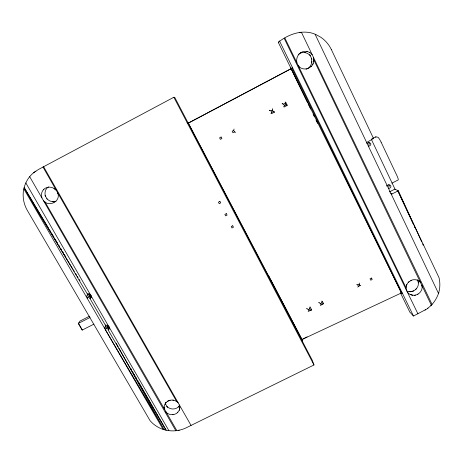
<?xml version="1.0" encoding="UTF-8"?>
<svg xmlns="http://www.w3.org/2000/svg" width="463" height="463" viewBox="0 0 463 463"><rect width="100%" height="100%" fill="white"/><g stroke="black" fill="none" stroke-linecap="round" stroke-linejoin="round"><path stroke-width="0.69" d="M311.327 310.21L311.489 309.822M286.95 105.541L287.118 105.101M360.81 285.492L359.942 285.578L359.247 284.178L359.294 283.061M274.252 112.214L274.42 111.768M292.286 67.679C292.541 66.261 291.852 69.566 290.504 69.022L290.758 67.911L290.77 68.64M302.333 342.29C302.362 343.668 302.86 339.564 301.974 339.541L270.849 279.907M366.794 142.263L366.794 142.98L366.713 142.691M323.568 303.803L322.607 304.197L321.901 302.808L321.826 301.014M311.489 310.083L310.494 310.233L309.782 308.85L309.741 307.044M108.602 326.23L107.231 325.593L105.761 325.83L89.996 298.571L91.02 297.53L91.188 296.083M142.112 388.202L166.09 430.179L108.139 329.951L109.158 328.927L109.337 327.503M287.112 105.315L285.989 104.881L285.225 103.33L285.249 101.982M438.745 292.651C440.122 287.772 440.215 282.609 439.034 277.684L397.908 190.987L413.077 223.681M274.409 111.988L273.251 111.571L272.481 110.026L272.539 108.66M164.359 408.916C163.236 405.027 166.292 400.86 170.187 400.24M269.46 110.616L269.622 110.177M177.352 412.741L179.314 410.195L179.766 406.954M179.314 410.195L179.876 407.683L179.488 405.137M318.891 302.779L319.048 302.374M311.634 58.552L311.68 62.69M311.946 61.567C311.582 64.918 309.458 68.31 306.107 69.288M313.578 61.741L313.532 57.516M298.866 66.209L298.247 65.607C302.767 72.193 313.706 68.35 313.856 60.595M306.813 308.804L306.969 308.399M282.158 103.944L282.326 103.498M235.725 132.296L234.463 131.943L233.682 130.416L234.058 129.038M409.02 281.741C406.612 283.616 405.64 286.927 406.294 289.873M406.346 286.14L406.809 284.479M105.853 324.76L104.563 328.284L105.83 325.888M438.681 292.819L438.478 293.339L315.118 34.291M438.814 292.477C437.257 297.46 434.537 302.026 430.833 305.713M270.913 113.557L271.723 112.376L273.251 111.571M87.848 293.606L86.378 296.87L88.589 293.762M366.737 142.39L373.554 138.535L331.444 49.738M283.599 106.895L284.456 105.686L285.989 104.881M302.385 342.174L302.64 341.844M109.366 327.544L108.139 329.951L107.497 325.344L105.304 329.558L164.209 429.641L118.979 348.251M43.881 189.321C41.462 191.387 40.964 194.992 41.902 197.921M312.664 64.351L313.133 63.622M93.902 324.164L82.165 330.084L78.282 323.446L80.03 321.056L89.538 316.188M166.067 402.411L165.661 403.024M178.157 407.081L179.731 405.108M91.419 295.735L87.131 298.166L89.695 294.52L89.996 298.571L91.431 296.482M416.469 288.623L415.676 289.508M35.911 171.136C29.279 175.228 24.996 182.497 23.561 190.061A31.125 29.707 38.9 0 0 27.41 210.567L150.076 420.67A28.683 26.86 4.3 0 0 161.952 428.987C169.718 431.852 178.544 431.481 186.016 427.893L313.983 364.966L312.224 360.139L174.794 97.485L173.851 97.259L38.296 169.568L33.579 172.768M431.342 305.181L313.764 59.71M290.949 68.298L278.269 42.289C288.466 34.094 303.201 28.747 315.928 34.557L320.743 37.208A32.462 31.31 -73.8 0 1 331.444 49.738M292.165 67.974L291.956 68.2L401.462 292.917L402.411 293.293M308.155 311.431L310.494 310.233M89.996 298.571L91.02 297.53M108.475 329.615L109.158 328.927M320.222 305.412L322.607 304.197M357.679 287.054L359.942 285.578M109.274 326.664L105.304 329.558M388.55 187.069L389.25 186.085L389.151 184.992A1.655 1.58 -44.3 0 0 388.827 184.54M368.652 145.232L369.364 143.565A1.777 1.707 -52.4 0 0 368.832 142.604L368.426 142.361M427.442 308.578L427.991 308.115M431.053 305.522L427.112 308.862L413.488 316.032L409.813 312.079L400.304 292.581M43.325 189.761C46.479 186.242 52.464 186.253 55.618 189.749M48.482 186.844C45.357 188.713 44.298 192.805 45.432 196.15M381.136 142.205A5.498 1.001 63.2 0 0 377.97 137.256L375.823 136.863A5.446 0.984 63.2 0 0 375.771 137.054A5.353 0.967 63.2 0 0 375.771 137.332M298.241 54.541C301.65 51.254 307.611 52.064 310.332 55.849M300.776 52.707C304.341 50.137 309.649 51.26 312.207 54.756M301.378 52.238C297.697 54.304 295.84 58.778 296.91 62.858M310.858 66.689L311.46 66.226M391.901 183.157L398.163 179.957A5.446 0.984 62.6 0 0 398.249 179.702A5.353 0.967 62.6 0 0 398.232 179.256L398.197 179.071A5.452 0.984 62.6 0 0 398.035 178.405A5.394 0.972 62.6 0 0 396.97 175.732L381.101 142.147M167.687 401.224C170.963 399.083 175.633 399.951 178.186 402.856M178.666 406.711C175.454 409.952 169.771 409.72 166.802 406.271M177.873 412.365C174.603 415.658 168.81 415.427 165.783 411.92L166.373 412.417M408.441 282.158L411.445 280.277M406.456 290.833C412.186 294.103 419.935 288.108 418.147 281.707M415.467 295.081L414.79 295.284C419.524 294.659 423.205 289.832 422.007 285.098L422.163 287.025M417.516 294.456L418.089 294.046M425.063 310.083L425.659 309.73M278.269 42.289L279.542 41.612M188.337 123.065L291.094 68.698L401.462 292.917L301.974 339.541L188.337 123.065L187.162 122.689M187.833 122.4L188.985 122.77L291.094 68.698L307.49 102.549M233.682 130.416L232.166 131.208L232.953 132.742L234.463 131.943M269.512 110.402L270.953 110.831L272.481 110.026M282.216 103.724L283.692 104.134L285.225 103.33M271.532 113.666L274.142 112.295M284.224 107.005L286.84 105.628M301.974 339.541L307.091 336.867M371.777 138.888L375.915 136.759M368.392 146.482L370.359 145.37L370.834 144.311A1.696 1.632 -52.3 0 0 370.684 143.466L369.439 142.569L367.009 143.524M78.282 323.446L90.03 317.502M386.935 185.68L388.179 185.05M388.498 188.684L390.193 187.822A1.759 1.684 -44.2 0 0 390.859 186.954C391.519 184.372 387.681 184.39 386.593 186.08M389.314 191.954L394.823 189.153L398.325 190.773L421.724 241.912M390.922 193.603L392.051 193.962L398.325 190.773M306.871 308.676L308.329 309.579L309.782 308.85M318.949 302.652L320.442 303.537L321.901 302.808M356.718 284.351L357.777 284.913L359.247 284.178M55.305 201.579C52.244 202.412 48.951 200.954 46.879 198.668M55.988 201.359L54.64 201.787L52.585 201.7M392.051 193.962L390.998 193.725M410.768 280.48C414.177 278.836 418.488 279.664 420.844 282.667L418.865 280.81M401.317 292.957L402.341 293.177M413.748 290.897L411.075 291.707L409.101 291.626M176.86 430.654L44.986 201.88M178.625 430.283L179.297 430.139M300.58 32.265L299.769 32.3M172.809 400.119L173.579 400.148M172.815 414.703L173.116 414.709M414.773 295.284L411.995 295.174L410.415 294.526M412.782 295.203L409.448 294.132L407.469 292.292M188.551 122.851L187.914 122.527M187.891 123.146L187.249 122.817M306.431 51.405L307.276 51.445M304.677 52.574L305.505 52.608M309.417 52.377L310.036 52.643M90.441 294.781L89.058 294.132L87.571 294.375L24.192 187.665L48.76 228.554M43.377 200.491C48.638 207.731 61.197 201.446 57.73 192.892L57.881 193.719M54.009 188.348L56.26 190.316M72.419 268.355L23.868 188.898L163.051 429.305M73.171 269.588L74.3 271.434M75.428 273.28L76.557 275.126M77.309 276.359L78.062 277.592M79.19 279.438L79.943 280.671M49.506 229.793L50.623 231.65M51.364 232.889L53.974 237.23M55.091 239.087L56.202 240.945M56.949 242.184L57.696 243.422M58.813 245.28L59.553 246.519M60.67 248.382L61.787 250.24M62.534 251.478L63.281 252.717M64.398 254.575L65.138 255.813M107.862 325.964L108.961 327.833L107.329 325.055M78.496 323.4L82.368 330.05M25.859 182.937L168.873 430.613M89.203 293.669L90.76 296.366M29.69 176.692L175.859 430.746M165.187 403.464L167.508 407.504M44.998 195.386L47.157 199.148M131.023 368.785L131.735 370.035M132.453 371.291L133.17 372.541M134.241 374.422L134.959 375.672M135.671 376.928L136.388 378.178M137.465 380.059L138.177 381.309M138.894 382.565L141.4 386.952M43.626 166.726L191.045 425.416M43.007 167.062L176.727 401.624M116.178 343.205L118.279 346.99M173.851 97.259L313.983 364.966M268.841 276.058L270.178 278.628M308.329 309.579L309.047 310.957M322.3 301.228L323.51 303.601M320.442 303.537L321.154 304.92M270.953 110.831L271.723 112.376M357.777 284.913L358.478 286.313M285.752 102.254L287.06 104.904M283.692 104.134L284.456 105.686M284.207 38.388L417.933 313.845M279.478 40.906L413.488 316.032M284.867 38.035L406.132 287.934M308.121 103.851L310.644 109.06M313.167 114.268L314.429 116.873M316.003 120.125L317.583 123.384M301.396 32.231L432.037 304.365M309.712 54.553L311.935 59.177M417.175 279.687L418.743 282.945M371.326 139.282L395.194 189.541M414.287 226.297L414.894 227.605M422.621 243.879L423.223 245.193M310.245 306.992L311.437 309.625M164.076 407.104L164.475 409.651M165.32 402.787L165.517 404.043L165.407 403.319M221.094 137.031L219.589 137.824L220.376 139.346L221.881 138.553L221.094 137.031M219.908 201.411L218.432 202.181L219.202 203.651L220.683 202.881L219.908 201.411M226.338 213.634L224.856 214.392L225.626 215.856L227.101 215.092L226.338 213.634M232.715 225.77L231.245 226.523L232.009 227.975L233.479 227.217L232.715 225.77M371.511 278.06L370.035 278.795L370.73 280.202L372.2 279.467L371.511 278.06"/></g></svg>
